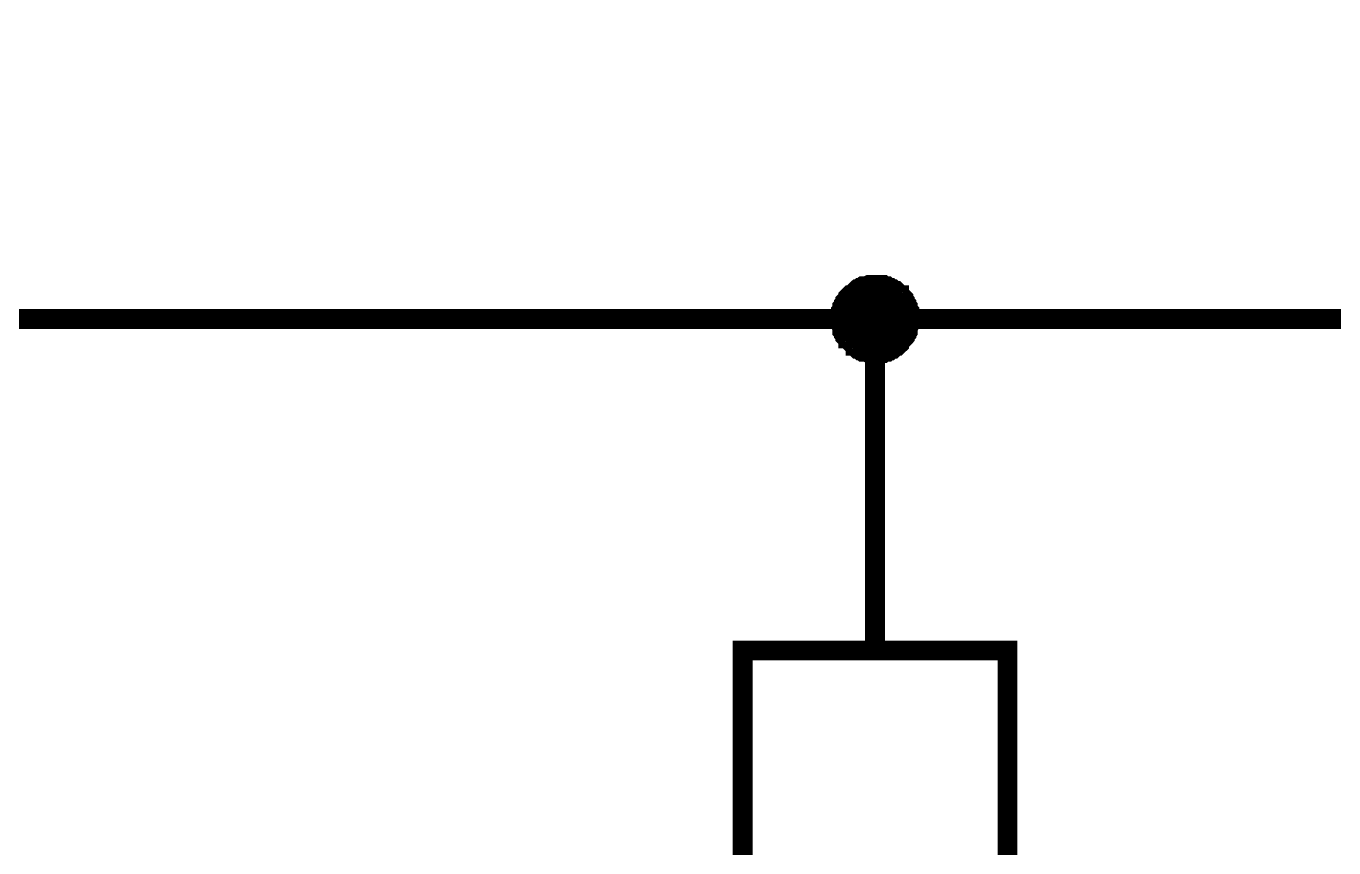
# Model space of a CAD drawing. Header units: millimetres. Extents: x 0 to 841, y 0 to 594.
# Drawn here: x 389.69 to 409.44, y 252 to 264.41 of the extents above; entities that cross this region are included whole.
import ezdxf

# ---------------------------------------------------------------- set-up
doc = ezdxf.new("R2010")
doc.units = ezdxf.units.MM
doc.layers.add('Sheet', color=255, linetype='Continuous')

msp = doc.modelspace()

# ---------------------------------------------------------------- linework, layer by layer
at = {"layer": 'Sheet'}
for points, const_width in [([(362.514, 334.978), (355.013, 334.978), (355.013, 259.987), (402.511, 259.987)], 0.3), ([(401.995, 259.987), (401.995, 260.01), (401.995, 260.032), (401.995, 260.077), (401.995, 260.1), (402.017, 260.122), (402.017, 260.145), (402.017, 260.167), (402.04, 260.189), (402.04, 260.212), (402.062, 260.234), (402.062, 260.257), (402.085, 260.279), (402.107, 260.302), (402.107, 260.324), (402.13, 260.347), (402.152, 260.347), (402.174, 260.369), (402.197, 260.392), (402.219, 260.414), (402.219, 260.414), (402.242, 260.436), (402.264, 260.436), (402.287, 260.459), (402.309, 260.459), (402.332, 260.481), (402.354, 260.481), (402.377, 260.481), (402.421, 260.504), (402.444, 260.504), (402.466, 260.504), (402.489, 260.504), (402.511, 260.504)], 0.3), ([(401.995, 259.987), (401.995, 260.01), (401.995, 260.032), (401.995, 260.077), (401.995, 260.1), (402.017, 260.122), (402.017, 260.145), (402.017, 260.167), (402.04, 260.189), (402.04, 260.212), (402.062, 260.234), (402.062, 260.257), (402.085, 260.279), (402.107, 260.302), (402.107, 260.324), (402.13, 260.347), (402.152, 260.347), (402.174, 260.369), (402.197, 260.392), (402.219, 260.414), (402.219, 260.414), (402.242, 260.436), (402.264, 260.436), (402.287, 260.459), (402.309, 260.459), (402.332, 260.481), (402.354, 260.481), (402.377, 260.481), (402.421, 260.504), (402.444, 260.504), (402.466, 260.504), (402.489, 260.504), (402.511, 260.504)], 0.3), ([(401.995, 259.987), (401.995, 260.01), (401.995, 260.032), (401.995, 260.077), (401.995, 260.1), (402.017, 260.122), (402.017, 260.145), (402.017, 260.167), (402.04, 260.189), (402.04, 260.212), (402.062, 260.234), (402.062, 260.257), (402.085, 260.279), (402.107, 260.302), (402.107, 260.324), (402.13, 260.347), (402.152, 260.347), (402.174, 260.369), (402.197, 260.392), (402.219, 260.414), (402.219, 260.414), (402.242, 260.436), (402.264, 260.436), (402.287, 260.459), (402.309, 260.459), (402.332, 260.481), (402.354, 260.481), (402.377, 260.481), (402.421, 260.504), (402.444, 260.504), (402.466, 260.504), (402.489, 260.504), (402.511, 260.504)], 0.3), ([(401.995, 259.987), (401.995, 260.01), (401.995, 260.032), (401.995, 260.077), (401.995, 260.1), (402.017, 260.122), (402.017, 260.145), (402.017, 260.167), (402.04, 260.189), (402.04, 260.212), (402.062, 260.234), (402.062, 260.257), (402.085, 260.279), (402.107, 260.302), (402.107, 260.324), (402.13, 260.347), (402.152, 260.347), (402.174, 260.369), (402.197, 260.392), (402.219, 260.414), (402.219, 260.414), (402.242, 260.436), (402.264, 260.436), (402.287, 260.459), (402.309, 260.459), (402.332, 260.481), (402.354, 260.481), (402.377, 260.481), (402.421, 260.504), (402.444, 260.504), (402.466, 260.504), (402.489, 260.504), (402.511, 260.504)], 0.3), ([(401.995, 259.987), (401.995, 260.01), (401.995, 260.032), (401.995, 260.077), (401.995, 260.1), (402.017, 260.122), (402.017, 260.145), (402.017, 260.167), (402.04, 260.189), (402.04, 260.212), (402.062, 260.234), (402.062, 260.257), (402.085, 260.279), (402.107, 260.302), (402.107, 260.324), (402.13, 260.347), (402.152, 260.347), (402.174, 260.369), (402.197, 260.392), (402.219, 260.414), (402.219, 260.414), (402.242, 260.436), (402.264, 260.436), (402.287, 260.459), (402.309, 260.459), (402.332, 260.481), (402.354, 260.481), (402.377, 260.481), (402.421, 260.504), (402.444, 260.504), (402.466, 260.504), (402.489, 260.504), (402.511, 260.504)], 0.0991), ([(401.995, 259.987), (401.995, 260.01), (401.995, 260.032), (401.995, 260.077), (401.995, 260.1), (402.017, 260.122), (402.017, 260.145), (402.017, 260.167), (402.04, 260.189), (402.04, 260.212), (402.062, 260.234), (402.062, 260.257), (402.085, 260.279), (402.107, 260.302), (402.107, 260.324), (402.13, 260.347), (402.152, 260.347), (402.174, 260.369), (402.197, 260.392), (402.219, 260.414), (402.219, 260.414), (402.242, 260.436), (402.264, 260.436), (402.287, 260.459), (402.309, 260.459), (402.332, 260.481), (402.354, 260.481), (402.377, 260.481), (402.421, 260.504), (402.444, 260.504), (402.466, 260.504), (402.489, 260.504), (402.511, 260.504)], 0.0991), ([(401.995, 259.987), (401.995, 260.01), (401.995, 260.032), (401.995, 260.077), (401.995, 260.1), (402.017, 260.122), (402.017, 260.145), (402.017, 260.167), (402.04, 260.189), (402.04, 260.212), (402.062, 260.234), (402.062, 260.257), (402.085, 260.279), (402.107, 260.302), (402.107, 260.324), (402.13, 260.347), (402.152, 260.347), (402.174, 260.369), (402.197, 260.392), (402.219, 260.414), (402.219, 260.414), (402.242, 260.436), (402.264, 260.436), (402.287, 260.459), (402.309, 260.459), (402.332, 260.481), (402.354, 260.481), (402.377, 260.481), (402.421, 260.504), (402.444, 260.504), (402.466, 260.504), (402.489, 260.504), (402.511, 260.504)], 0.0991), ([(401.995, 259.987), (401.995, 260.01), (401.995, 260.032), (401.995, 260.077), (401.995, 260.1), (402.017, 260.122), (402.017, 260.145), (402.017, 260.167), (402.04, 260.189), (402.04, 260.212), (402.062, 260.234), (402.062, 260.257), (402.085, 260.279), (402.107, 260.302), (402.107, 260.324), (402.13, 260.347), (402.152, 260.347), (402.174, 260.369), (402.197, 260.392), (402.219, 260.414), (402.219, 260.414), (402.242, 260.436), (402.264, 260.436), (402.287, 260.459), (402.309, 260.459), (402.332, 260.481), (402.354, 260.481), (402.377, 260.481), (402.421, 260.504), (402.444, 260.504), (402.466, 260.504), (402.489, 260.504), (402.511, 260.504)], 0.0991), ([(402.511, 260.504), (402.511, 260.504)], 0.3), ([(402.511, 260.504), (402.534, 260.504), (402.556, 260.504), (402.601, 260.504), (402.624, 260.504), (402.646, 260.481), (402.669, 260.481), (402.691, 260.481), (402.713, 260.459), (402.736, 260.459), (402.758, 260.436), (402.781, 260.436), (402.803, 260.414), (402.826, 260.414), (402.848, 260.392), (402.871, 260.369), (402.871, 260.347), (402.893, 260.347), (402.916, 260.324), (402.938, 260.302), (402.938, 260.279), (402.96, 260.257), (402.96, 260.234), (402.983, 260.212), (402.983, 260.189), (403.005, 260.167), (403.005, 260.145), (403.005, 260.122), (403.028, 260.1), (403.028, 260.077), (403.028, 260.032), (403.028, 260.01), (403.028, 259.987)], 0.3), ([(402.511, 260.504), (402.511, 260.504)], 0.3), ([(402.511, 260.504), (402.534, 260.504), (402.556, 260.504), (402.601, 260.504), (402.624, 260.504), (402.646, 260.481), (402.669, 260.481), (402.691, 260.481), (402.713, 260.459), (402.736, 260.459), (402.758, 260.436), (402.781, 260.436), (402.803, 260.414), (402.826, 260.414), (402.848, 260.392), (402.871, 260.369), (402.871, 260.347), (402.893, 260.347), (402.916, 260.324), (402.938, 260.302), (402.938, 260.279), (402.96, 260.257), (402.96, 260.234), (402.983, 260.212), (402.983, 260.189), (403.005, 260.167), (403.005, 260.145), (403.005, 260.122), (403.028, 260.1), (403.028, 260.077), (403.028, 260.032), (403.028, 260.01), (403.028, 259.987)], 0.3), ([(402.511, 260.504), (402.511, 260.504)], 0.3), ([(402.511, 260.504), (402.534, 260.504), (402.556, 260.504), (402.601, 260.504), (402.624, 260.504), (402.646, 260.481), (402.669, 260.481), (402.691, 260.481), (402.713, 260.459), (402.736, 260.459), (402.758, 260.436), (402.781, 260.436), (402.803, 260.414), (402.826, 260.414), (402.848, 260.392), (402.871, 260.369), (402.871, 260.347), (402.893, 260.347), (402.916, 260.324), (402.938, 260.302), (402.938, 260.279), (402.96, 260.257), (402.96, 260.234), (402.983, 260.212), (402.983, 260.189), (403.005, 260.167), (403.005, 260.145), (403.005, 260.122), (403.028, 260.1), (403.028, 260.077), (403.028, 260.032), (403.028, 260.01), (403.028, 259.987)], 0.3), ([(402.511, 260.504), (402.511, 260.504)], 0.3), ([(402.511, 260.504), (402.534, 260.504), (402.556, 260.504), (402.601, 260.504), (402.624, 260.504), (402.646, 260.481), (402.669, 260.481), (402.691, 260.481), (402.713, 260.459), (402.736, 260.459), (402.758, 260.436), (402.781, 260.436), (402.803, 260.414), (402.826, 260.414), (402.848, 260.392), (402.871, 260.369), (402.871, 260.347), (402.893, 260.347), (402.916, 260.324), (402.938, 260.302), (402.938, 260.279), (402.96, 260.257), (402.96, 260.234), (402.983, 260.212), (402.983, 260.189), (403.005, 260.167), (403.005, 260.145), (403.005, 260.122), (403.028, 260.1), (403.028, 260.077), (403.028, 260.032), (403.028, 260.01), (403.028, 259.987)], 0.3), ([(402.511, 260.504), (402.511, 260.504)], 0.0991), ([(402.511, 260.504), (402.534, 260.504), (402.556, 260.504), (402.601, 260.504), (402.624, 260.504), (402.646, 260.481), (402.669, 260.481), (402.691, 260.481), (402.713, 260.459), (402.736, 260.459), (402.758, 260.436), (402.781, 260.436), (402.803, 260.414), (402.826, 260.414), (402.848, 260.392), (402.871, 260.369), (402.871, 260.347), (402.893, 260.347), (402.916, 260.324), (402.938, 260.302), (402.938, 260.279), (402.96, 260.257), (402.96, 260.234), (402.983, 260.212), (402.983, 260.189), (403.005, 260.167), (403.005, 260.145), (403.005, 260.122), (403.028, 260.1), (403.028, 260.077), (403.028, 260.032), (403.028, 260.01), (403.028, 259.987)], 0.0991), ([(402.511, 260.504), (402.511, 260.504)], 0.0991), ([(402.511, 260.504), (402.534, 260.504), (402.556, 260.504), (402.601, 260.504), (402.624, 260.504), (402.646, 260.481), (402.669, 260.481), (402.691, 260.481), (402.713, 260.459), (402.736, 260.459), (402.758, 260.436), (402.781, 260.436), (402.803, 260.414), (402.826, 260.414), (402.848, 260.392), (402.871, 260.369), (402.871, 260.347), (402.893, 260.347), (402.916, 260.324), (402.938, 260.302), (402.938, 260.279), (402.96, 260.257), (402.96, 260.234), (402.983, 260.212), (402.983, 260.189), (403.005, 260.167), (403.005, 260.145), (403.005, 260.122), (403.028, 260.1), (403.028, 260.077), (403.028, 260.032), (403.028, 260.01), (403.028, 259.987)], 0.0991), ([(402.511, 260.504), (402.511, 260.504)], 0.0991), ([(402.511, 260.504), (402.534, 260.504), (402.556, 260.504), (402.601, 260.504), (402.624, 260.504), (402.646, 260.481), (402.669, 260.481), (402.691, 260.481), (402.713, 260.459), (402.736, 260.459), (402.758, 260.436), (402.781, 260.436), (402.803, 260.414), (402.826, 260.414), (402.848, 260.392), (402.871, 260.369), (402.871, 260.347), (402.893, 260.347), (402.916, 260.324), (402.938, 260.302), (402.938, 260.279), (402.96, 260.257), (402.96, 260.234), (402.983, 260.212), (402.983, 260.189), (403.005, 260.167), (403.005, 260.145), (403.005, 260.122), (403.028, 260.1), (403.028, 260.077), (403.028, 260.032), (403.028, 260.01), (403.028, 259.987)], 0.0991), ([(402.511, 260.504), (402.511, 260.504)], 0.0991), ([(402.511, 260.504), (402.534, 260.504), (402.556, 260.504), (402.601, 260.504), (402.624, 260.504), (402.646, 260.481), (402.669, 260.481), (402.691, 260.481), (402.713, 260.459), (402.736, 260.459), (402.758, 260.436), (402.781, 260.436), (402.803, 260.414), (402.826, 260.414), (402.848, 260.392), (402.871, 260.369), (402.871, 260.347), (402.893, 260.347), (402.916, 260.324), (402.938, 260.302), (402.938, 260.279), (402.96, 260.257), (402.96, 260.234), (402.983, 260.212), (402.983, 260.189), (403.005, 260.167), (403.005, 260.145), (403.005, 260.122), (403.028, 260.1), (403.028, 260.077), (403.028, 260.032), (403.028, 260.01), (403.028, 259.987)], 0.0991), ([(402.511, 259.471), (402.489, 259.471), (402.466, 259.471), (402.444, 259.471), (402.421, 259.471), (402.377, 259.493), (402.354, 259.493), (402.332, 259.493), (402.309, 259.516), (402.287, 259.516), (402.264, 259.538), (402.242, 259.538), (402.219, 259.561), (402.219, 259.583), (402.197, 259.583), (402.174, 259.605), (402.152, 259.628), (402.13, 259.65), (402.107, 259.673), (402.107, 259.695), (402.085, 259.695), (402.062, 259.718), (402.062, 259.74), (402.04, 259.763), (402.04, 259.785), (402.017, 259.808), (402.017, 259.83), (402.017, 259.853), (401.995, 259.897), (401.995, 259.92), (401.995, 259.942), (401.995, 259.965), (401.995, 259.987)], 0.3), ([(401.995, 259.987), (401.995, 259.987)], 0.3), ([(402.511, 259.471), (402.489, 259.471), (402.466, 259.471), (402.444, 259.471), (402.421, 259.471), (402.377, 259.493), (402.354, 259.493), (402.332, 259.493), (402.309, 259.516), (402.287, 259.516), (402.264, 259.538), (402.242, 259.538), (402.219, 259.561), (402.219, 259.583), (402.197, 259.583), (402.174, 259.605), (402.152, 259.628), (402.13, 259.65), (402.107, 259.673), (402.107, 259.695), (402.085, 259.695), (402.062, 259.718), (402.062, 259.74), (402.04, 259.763), (402.04, 259.785), (402.017, 259.808), (402.017, 259.83), (402.017, 259.853), (401.995, 259.897), (401.995, 259.92), (401.995, 259.942), (401.995, 259.965), (401.995, 259.987)], 0.3), ([(401.995, 259.987), (401.995, 259.987)], 0.3), ([(402.511, 259.471), (402.489, 259.471), (402.466, 259.471), (402.444, 259.471), (402.421, 259.471), (402.377, 259.493), (402.354, 259.493), (402.332, 259.493), (402.309, 259.516), (402.287, 259.516), (402.264, 259.538), (402.242, 259.538), (402.219, 259.561), (402.219, 259.583), (402.197, 259.583), (402.174, 259.605), (402.152, 259.628), (402.13, 259.65), (402.107, 259.673), (402.107, 259.695), (402.085, 259.695), (402.062, 259.718), (402.062, 259.74), (402.04, 259.763), (402.04, 259.785), (402.017, 259.808), (402.017, 259.83), (402.017, 259.853), (401.995, 259.897), (401.995, 259.92), (401.995, 259.942), (401.995, 259.965), (401.995, 259.987)], 0.3), ([(401.995, 259.987), (401.995, 259.987)], 0.3), ([(402.511, 259.471), (402.489, 259.471), (402.466, 259.471), (402.444, 259.471), (402.421, 259.471), (402.377, 259.493), (402.354, 259.493), (402.332, 259.493), (402.309, 259.516), (402.287, 259.516), (402.264, 259.538), (402.242, 259.538), (402.219, 259.561), (402.219, 259.583), (402.197, 259.583), (402.174, 259.605), (402.152, 259.628), (402.13, 259.65), (402.107, 259.673), (402.107, 259.695), (402.085, 259.695), (402.062, 259.718), (402.062, 259.74), (402.04, 259.763), (402.04, 259.785), (402.017, 259.808), (402.017, 259.83), (402.017, 259.853), (401.995, 259.897), (401.995, 259.92), (401.995, 259.942), (401.995, 259.965), (401.995, 259.987)], 0.3), ([(401.995, 259.987), (401.995, 259.987)], 0.3), ([(403.028, 259.987), (403.028, 259.965), (403.028, 259.942), (403.028, 259.92), (403.028, 259.897), (403.005, 259.853), (403.005, 259.83), (403.005, 259.808), (402.983, 259.785), (402.983, 259.763), (402.96, 259.74), (402.96, 259.718), (402.938, 259.695), (402.938, 259.695), (402.916, 259.673), (402.893, 259.65), (402.871, 259.628), (402.871, 259.605), (402.848, 259.583), (402.826, 259.583), (402.803, 259.561), (402.781, 259.538), (402.758, 259.538), (402.736, 259.516), (402.713, 259.516), (402.691, 259.493), (402.669, 259.493), (402.646, 259.493), (402.624, 259.471), (402.601, 259.471), (402.556, 259.471), (402.534, 259.471), (402.511, 259.471)], 0.3), ([(402.511, 257.494), (402.511, 259.987), (415.02, 259.987)], 0.3), ([(403.028, 259.987), (403.028, 259.965), (403.028, 259.942), (403.028, 259.92), (403.028, 259.897), (403.005, 259.853), (403.005, 259.83), (403.005, 259.808), (402.983, 259.785), (402.983, 259.763), (402.96, 259.74), (402.96, 259.718), (402.938, 259.695), (402.938, 259.695), (402.916, 259.673), (402.893, 259.65), (402.871, 259.628), (402.871, 259.605), (402.848, 259.583), (402.826, 259.583), (402.803, 259.561), (402.781, 259.538), (402.758, 259.538), (402.736, 259.516), (402.713, 259.516), (402.691, 259.493), (402.669, 259.493), (402.646, 259.493), (402.624, 259.471), (402.601, 259.471), (402.556, 259.471), (402.534, 259.471), (402.511, 259.471)], 0.3), ([(403.028, 259.987), (403.028, 259.965), (403.028, 259.942), (403.028, 259.92), (403.028, 259.897), (403.005, 259.853), (403.005, 259.83), (403.005, 259.808), (402.983, 259.785), (402.983, 259.763), (402.96, 259.74), (402.96, 259.718), (402.938, 259.695), (402.938, 259.695), (402.916, 259.673), (402.893, 259.65), (402.871, 259.628), (402.871, 259.605), (402.848, 259.583), (402.826, 259.583), (402.803, 259.561), (402.781, 259.538), (402.758, 259.538), (402.736, 259.516), (402.713, 259.516), (402.691, 259.493), (402.669, 259.493), (402.646, 259.493), (402.624, 259.471), (402.601, 259.471), (402.556, 259.471), (402.534, 259.471), (402.511, 259.471)], 0.3), ([(403.028, 259.987), (403.028, 259.965), (403.028, 259.942), (403.028, 259.92), (403.028, 259.897), (403.005, 259.853), (403.005, 259.83), (403.005, 259.808), (402.983, 259.785), (402.983, 259.763), (402.96, 259.74), (402.96, 259.718), (402.938, 259.695), (402.938, 259.695), (402.916, 259.673), (402.893, 259.65), (402.871, 259.628), (402.871, 259.605), (402.848, 259.583), (402.826, 259.583), (402.803, 259.561), (402.781, 259.538), (402.758, 259.538), (402.736, 259.516), (402.713, 259.516), (402.691, 259.493), (402.669, 259.493), (402.646, 259.493), (402.624, 259.471), (402.601, 259.471), (402.556, 259.471), (402.534, 259.471), (402.511, 259.471)], 0.3), ([(403.028, 259.987), (403.028, 259.987), (403.028, 259.987), (403.028, 259.987), (403.028, 259.987), (403.028, 259.987), (403.028, 259.987), (403.028, 259.987), (403.028, 259.987), (403.028, 259.987), (403.028, 259.987), (403.028, 259.987), (403.028, 259.987), (403.028, 259.987), (403.028, 259.987), (403.028, 259.987), (403.028, 259.987), (403.028, 259.987), (403.028, 259.987), (403.028, 259.987), (403.028, 259.987), (403.028, 259.987), (403.028, 259.987), (403.028, 259.987), (403.028, 259.987), (403.028, 259.987), (403.028, 259.987), (403.028, 259.987), (403.028, 259.987), (403.028, 259.987), (403.028, 259.987), (403.028, 259.987), (403.028, 259.987)], 0.3), ([(403.028, 259.987), (403.028, 259.987)], 0.3), ([(403.028, 259.987), (403.028, 259.987), (403.028, 259.987), (403.028, 259.987), (403.028, 259.987), (403.028, 259.987), (403.028, 259.987), (403.028, 259.987), (403.028, 259.987), (403.028, 259.987), (403.028, 259.987), (403.028, 259.987), (403.028, 259.987), (403.028, 259.987), (403.028, 259.987), (403.028, 259.987), (403.028, 259.987), (403.028, 259.987), (403.028, 259.987), (403.028, 259.987), (403.028, 259.987), (403.028, 259.987), (403.028, 259.987), (403.028, 259.987), (403.028, 259.987), (403.028, 259.987), (403.028, 259.987), (403.028, 259.987), (403.028, 259.987), (403.028, 259.987), (403.028, 259.987), (403.028, 259.987), (403.028, 259.987)], 0.3), ([(403.028, 259.987), (403.028, 259.987)], 0.3), ([(403.028, 259.987), (403.028, 259.987), (403.028, 259.987), (403.028, 259.987), (403.028, 259.987), (403.028, 259.987), (403.028, 259.987), (403.028, 259.987), (403.028, 259.987), (403.028, 259.987), (403.028, 259.987), (403.028, 259.987), (403.028, 259.987), (403.028, 259.987), (403.028, 259.987), (403.028, 259.987), (403.028, 259.987), (403.028, 259.987), (403.028, 259.987), (403.028, 259.987), (403.028, 259.987), (403.028, 259.987), (403.028, 259.987), (403.028, 259.987), (403.028, 259.987), (403.028, 259.987), (403.028, 259.987), (403.028, 259.987), (403.028, 259.987), (403.028, 259.987), (403.028, 259.987), (403.028, 259.987), (403.028, 259.987)], 0.3), ([(403.028, 259.987), (403.028, 259.987)], 0.3), ([(403.028, 259.987), (403.028, 259.987), (403.028, 259.987), (403.028, 259.987), (403.028, 259.987), (403.028, 259.987), (403.028, 259.987), (403.028, 259.987), (403.028, 259.987), (403.028, 259.987), (403.028, 259.987), (403.028, 259.987), (403.028, 259.987), (403.028, 259.987), (403.028, 259.987), (403.028, 259.987), (403.028, 259.987), (403.028, 259.987), (403.028, 259.987), (403.028, 259.987), (403.028, 259.987), (403.028, 259.987), (403.028, 259.987), (403.028, 259.987), (403.028, 259.987), (403.028, 259.987), (403.028, 259.987), (403.028, 259.987), (403.028, 259.987), (403.028, 259.987), (403.028, 259.987), (403.028, 259.987), (403.028, 259.987)], 0.3), ([(403.028, 259.987), (403.028, 259.987)], 0.3), ([(402.511, 259.471), (402.489, 259.471), (402.466, 259.471), (402.444, 259.471), (402.421, 259.471), (402.377, 259.493), (402.354, 259.493), (402.332, 259.493), (402.309, 259.516), (402.287, 259.516), (402.264, 259.538), (402.242, 259.538), (402.219, 259.561), (402.219, 259.583), (402.197, 259.583), (402.174, 259.605), (402.152, 259.628), (402.13, 259.65), (402.107, 259.673), (402.107, 259.695), (402.085, 259.695), (402.062, 259.718), (402.062, 259.74), (402.04, 259.763), (402.04, 259.785), (402.017, 259.808), (402.017, 259.83), (402.017, 259.853), (401.995, 259.897), (401.995, 259.92), (401.995, 259.942), (401.995, 259.965), (401.995, 259.987)], 0.0991), ([(401.995, 259.987), (401.995, 259.987)], 0.0991), ([(402.511, 259.471), (402.489, 259.471), (402.466, 259.471), (402.444, 259.471), (402.421, 259.471), (402.377, 259.493), (402.354, 259.493), (402.332, 259.493), (402.309, 259.516), (402.287, 259.516), (402.264, 259.538), (402.242, 259.538), (402.219, 259.561), (402.219, 259.583), (402.197, 259.583), (402.174, 259.605), (402.152, 259.628), (402.13, 259.65), (402.107, 259.673), (402.107, 259.695), (402.085, 259.695), (402.062, 259.718), (402.062, 259.74), (402.04, 259.763), (402.04, 259.785), (402.017, 259.808), (402.017, 259.83), (402.017, 259.853), (401.995, 259.897), (401.995, 259.92), (401.995, 259.942), (401.995, 259.965), (401.995, 259.987)], 0.0991), ([(401.995, 259.987), (401.995, 259.987)], 0.0991), ([(402.511, 259.471), (402.489, 259.471), (402.466, 259.471), (402.444, 259.471), (402.421, 259.471), (402.377, 259.493), (402.354, 259.493), (402.332, 259.493), (402.309, 259.516), (402.287, 259.516), (402.264, 259.538), (402.242, 259.538), (402.219, 259.561), (402.219, 259.583), (402.197, 259.583), (402.174, 259.605), (402.152, 259.628), (402.13, 259.65), (402.107, 259.673), (402.107, 259.695), (402.085, 259.695), (402.062, 259.718), (402.062, 259.74), (402.04, 259.763), (402.04, 259.785), (402.017, 259.808), (402.017, 259.83), (402.017, 259.853), (401.995, 259.897), (401.995, 259.92), (401.995, 259.942), (401.995, 259.965), (401.995, 259.987)], 0.0991), ([(401.995, 259.987), (401.995, 259.987)], 0.0991), ([(402.511, 259.471), (402.489, 259.471), (402.466, 259.471), (402.444, 259.471), (402.421, 259.471), (402.377, 259.493), (402.354, 259.493), (402.332, 259.493), (402.309, 259.516), (402.287, 259.516), (402.264, 259.538), (402.242, 259.538), (402.219, 259.561), (402.219, 259.583), (402.197, 259.583), (402.174, 259.605), (402.152, 259.628), (402.13, 259.65), (402.107, 259.673), (402.107, 259.695), (402.085, 259.695), (402.062, 259.718), (402.062, 259.74), (402.04, 259.763), (402.04, 259.785), (402.017, 259.808), (402.017, 259.83), (402.017, 259.853), (401.995, 259.897), (401.995, 259.92), (401.995, 259.942), (401.995, 259.965), (401.995, 259.987)], 0.0991), ([(401.995, 259.987), (401.995, 259.987)], 0.0991), ([(403.028, 259.987), (403.028, 259.965), (403.028, 259.942), (403.028, 259.92), (403.028, 259.897), (403.005, 259.853), (403.005, 259.83), (403.005, 259.808), (402.983, 259.785), (402.983, 259.763), (402.96, 259.74), (402.96, 259.718), (402.938, 259.695), (402.938, 259.695), (402.916, 259.673), (402.893, 259.65), (402.871, 259.628), (402.871, 259.605), (402.848, 259.583), (402.826, 259.583), (402.803, 259.561), (402.781, 259.538), (402.758, 259.538), (402.736, 259.516), (402.713, 259.516), (402.691, 259.493), (402.669, 259.493), (402.646, 259.493), (402.624, 259.471), (402.601, 259.471), (402.556, 259.471), (402.534, 259.471), (402.511, 259.471)], 0.0991), ([(403.028, 259.987), (403.028, 259.965), (403.028, 259.942), (403.028, 259.92), (403.028, 259.897), (403.005, 259.853), (403.005, 259.83), (403.005, 259.808), (402.983, 259.785), (402.983, 259.763), (402.96, 259.74), (402.96, 259.718), (402.938, 259.695), (402.938, 259.695), (402.916, 259.673), (402.893, 259.65), (402.871, 259.628), (402.871, 259.605), (402.848, 259.583), (402.826, 259.583), (402.803, 259.561), (402.781, 259.538), (402.758, 259.538), (402.736, 259.516), (402.713, 259.516), (402.691, 259.493), (402.669, 259.493), (402.646, 259.493), (402.624, 259.471), (402.601, 259.471), (402.556, 259.471), (402.534, 259.471), (402.511, 259.471)], 0.0991), ([(403.028, 259.987), (403.028, 259.965), (403.028, 259.942), (403.028, 259.92), (403.028, 259.897), (403.005, 259.853), (403.005, 259.83), (403.005, 259.808), (402.983, 259.785), (402.983, 259.763), (402.96, 259.74), (402.96, 259.718), (402.938, 259.695), (402.938, 259.695), (402.916, 259.673), (402.893, 259.65), (402.871, 259.628), (402.871, 259.605), (402.848, 259.583), (402.826, 259.583), (402.803, 259.561), (402.781, 259.538), (402.758, 259.538), (402.736, 259.516), (402.713, 259.516), (402.691, 259.493), (402.669, 259.493), (402.646, 259.493), (402.624, 259.471), (402.601, 259.471), (402.556, 259.471), (402.534, 259.471), (402.511, 259.471)], 0.0991), ([(403.028, 259.987), (403.028, 259.965), (403.028, 259.942), (403.028, 259.92), (403.028, 259.897), (403.005, 259.853), (403.005, 259.83), (403.005, 259.808), (402.983, 259.785), (402.983, 259.763), (402.96, 259.74), (402.96, 259.718), (402.938, 259.695), (402.938, 259.695), (402.916, 259.673), (402.893, 259.65), (402.871, 259.628), (402.871, 259.605), (402.848, 259.583), (402.826, 259.583), (402.803, 259.561), (402.781, 259.538), (402.758, 259.538), (402.736, 259.516), (402.713, 259.516), (402.691, 259.493), (402.669, 259.493), (402.646, 259.493), (402.624, 259.471), (402.601, 259.471), (402.556, 259.471), (402.534, 259.471), (402.511, 259.471)], 0.0991), ([(403.028, 259.987), (403.028, 259.987), (403.028, 259.987), (403.028, 259.987), (403.028, 259.987), (403.028, 259.987), (403.028, 259.987), (403.028, 259.987), (403.028, 259.987), (403.028, 259.987), (403.028, 259.987), (403.028, 259.987), (403.028, 259.987), (403.028, 259.987), (403.028, 259.987), (403.028, 259.987), (403.028, 259.987), (403.028, 259.987), (403.028, 259.987), (403.028, 259.987), (403.028, 259.987), (403.028, 259.987), (403.028, 259.987), (403.028, 259.987), (403.028, 259.987), (403.028, 259.987), (403.028, 259.987), (403.028, 259.987), (403.028, 259.987), (403.028, 259.987), (403.028, 259.987), (403.028, 259.987), (403.028, 259.987)], 0.0991), ([(403.028, 259.987), (403.028, 259.987)], 0.0991), ([(403.028, 259.987), (403.028, 259.987), (403.028, 259.987), (403.028, 259.987), (403.028, 259.987), (403.028, 259.987), (403.028, 259.987), (403.028, 259.987), (403.028, 259.987), (403.028, 259.987), (403.028, 259.987), (403.028, 259.987), (403.028, 259.987), (403.028, 259.987), (403.028, 259.987), (403.028, 259.987), (403.028, 259.987), (403.028, 259.987), (403.028, 259.987), (403.028, 259.987), (403.028, 259.987), (403.028, 259.987), (403.028, 259.987), (403.028, 259.987), (403.028, 259.987), (403.028, 259.987), (403.028, 259.987), (403.028, 259.987), (403.028, 259.987), (403.028, 259.987), (403.028, 259.987), (403.028, 259.987), (403.028, 259.987)], 0.0991), ([(403.028, 259.987), (403.028, 259.987)], 0.0991), ([(403.028, 259.987), (403.028, 259.987), (403.028, 259.987), (403.028, 259.987), (403.028, 259.987), (403.028, 259.987), (403.028, 259.987), (403.028, 259.987), (403.028, 259.987), (403.028, 259.987), (403.028, 259.987), (403.028, 259.987), (403.028, 259.987), (403.028, 259.987), (403.028, 259.987), (403.028, 259.987), (403.028, 259.987), (403.028, 259.987), (403.028, 259.987), (403.028, 259.987), (403.028, 259.987), (403.028, 259.987), (403.028, 259.987), (403.028, 259.987), (403.028, 259.987), (403.028, 259.987), (403.028, 259.987), (403.028, 259.987), (403.028, 259.987), (403.028, 259.987), (403.028, 259.987), (403.028, 259.987), (403.028, 259.987)], 0.0991), ([(403.028, 259.987), (403.028, 259.987)], 0.0991), ([(403.028, 259.987), (403.028, 259.987), (403.028, 259.987), (403.028, 259.987), (403.028, 259.987), (403.028, 259.987), (403.028, 259.987), (403.028, 259.987), (403.028, 259.987), (403.028, 259.987), (403.028, 259.987), (403.028, 259.987), (403.028, 259.987), (403.028, 259.987), (403.028, 259.987), (403.028, 259.987), (403.028, 259.987), (403.028, 259.987), (403.028, 259.987), (403.028, 259.987), (403.028, 259.987), (403.028, 259.987), (403.028, 259.987), (403.028, 259.987), (403.028, 259.987), (403.028, 259.987), (403.028, 259.987), (403.028, 259.987), (403.028, 259.987), (403.028, 259.987), (403.028, 259.987), (403.028, 259.987), (403.028, 259.987)], 0.0991), ([(403.028, 259.987), (403.028, 259.987)], 0.0991), ([(402.511, 254.979), (402.511, 257.494)], 0.3)]:
    msp.add_lwpolyline(points, dxfattribs=dict(at, const_width=const_width))
at = {"layer": 'Sheet', "const_width": 0.508}
msp.add_lwpolyline([(402.246, 260, 1), (402.754, 260, 1)], format="xyb", close=True, dxfattribs=at)
at = {"layer": 'Sheet', "const_width": 0.3}
msp.add_lwpolyline([(400.513, 254.979), (404.51, 254.979), (404.51, 244.985), (400.513, 244.985), (400.513, 254.979)], close=True, dxfattribs=at)

doc.saveas('drawing.dxf')
